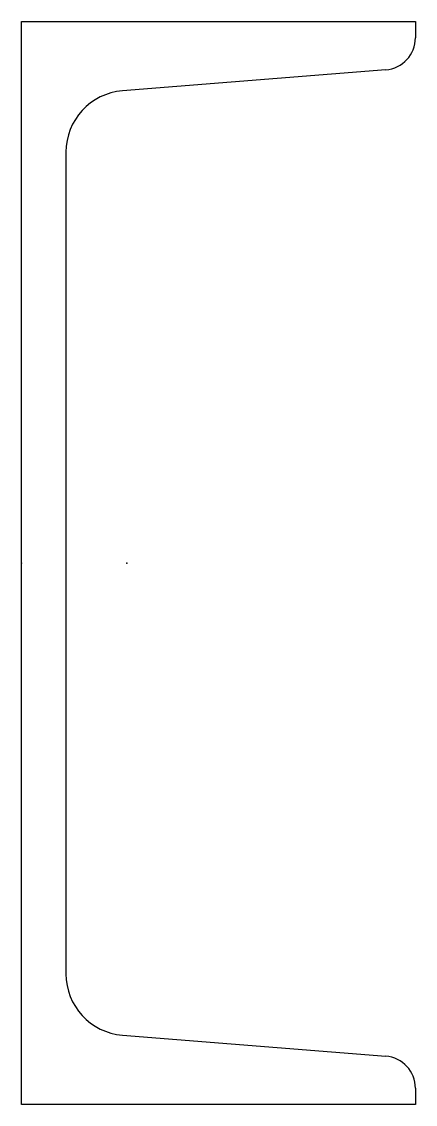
# Model space of a CAD drawing. Header units: millimetres. Extents: x 0 to 80, y 0 to 220.
import ezdxf

# ---------------------------------------------------------------- set-up
doc = ezdxf.new("R2010")
doc.units = ezdxf.units.MM
doc.layers.add('Profile', color=7, linetype='Continuous')

msp = doc.modelspace()

# ---------------------------------------------------------------- linework, layer by layer
at = {"layer": 'Profile'}
for p, q in [((0, 220), (80, 220)), ((0, 0), (0, 220)), ((80, 220), (80, 216.7)), ((74.02, 210.22), (20.5, 205.94)), ((9, 193.48), (9, 26.52)), ((20.5, 14.06), (74.02, 9.78)), ((80, 3.3), (80, 0)), ((80, 0), (0, 0))]:
    msp.add_line(p, q, dxfattribs=at)
for centre, radius, start, end in [((73.5, 216.7), 6.5, 274.57, 0), ((21.5, 193.48), 12.5, 94.57, 180), ((21.5, 26.52), 12.5, 180, 265.43), ((73.5, 3.3), 6.5, 0, 85.43)]:
    msp.add_arc(centre, radius, start, end, dxfattribs=at)
for p in [(0, 110), (21.4, 110)]:
    msp.add_point(p, dxfattribs=at)

doc.saveas('drawing.dxf')
